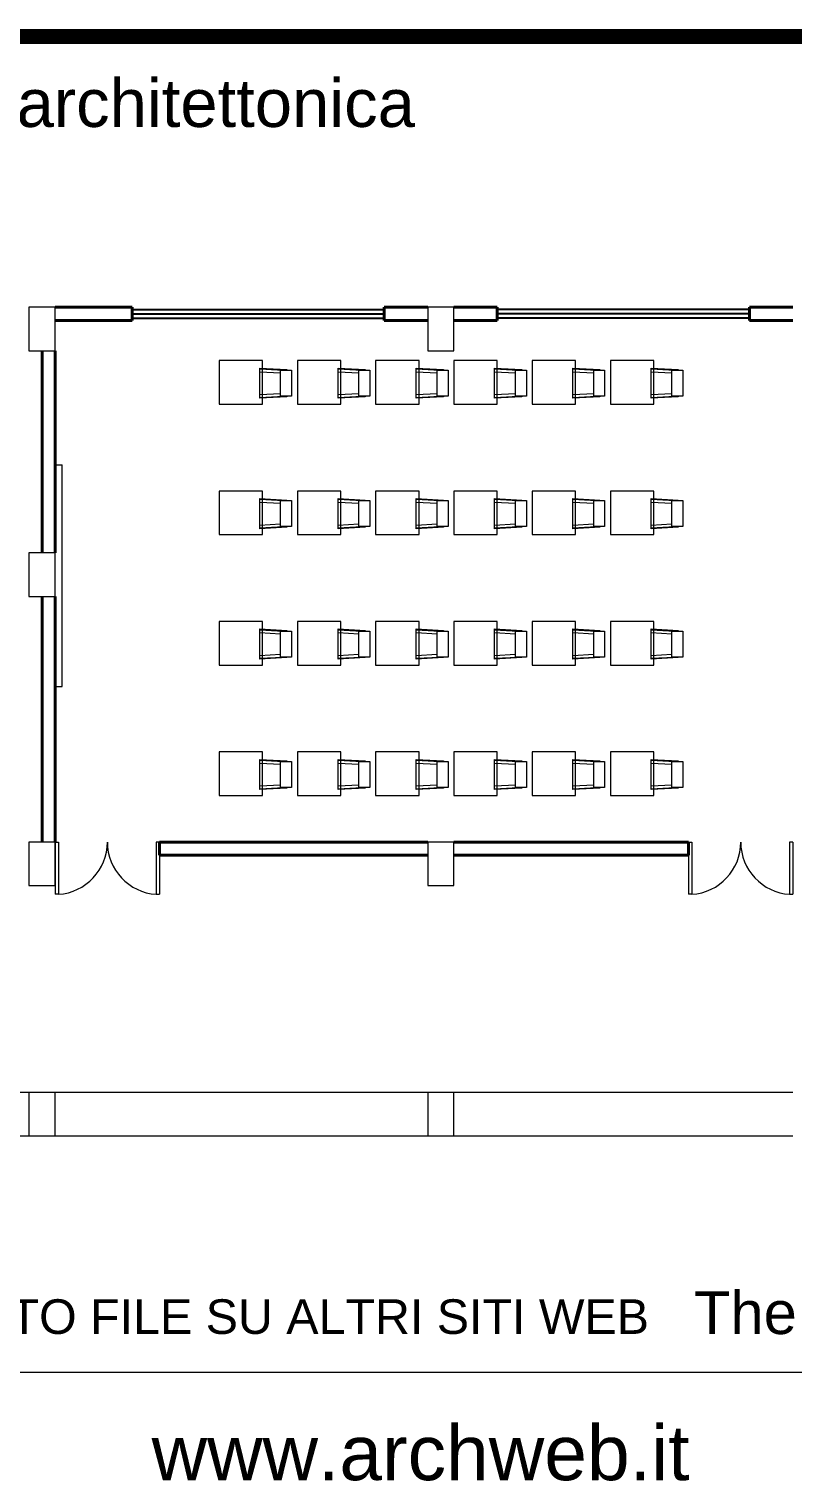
# Model space of a CAD drawing. Header units: millimetres. Extents: x 310.7 to 354.9, y 161.6 to 181.8.
# Drawn here: x 328.16 to 336.95, y 162.99 to 179.69 of the extents above; entities that cross this region are included whole.
import ezdxf

# ---------------------------------------------------------------- set-up
doc = ezdxf.new("R2010")
doc.units = ezdxf.units.MM
for name, color, linetype, lineweight in [('ARREDI attrezzature - furniture', 175, 'Continuous', 9), ('MURATURA sezioni - section wall', 7, 'Continuous', 40), ('PORTE finestre - doors windows', 252, 'Continuous', 5), ('PROIEZIONI - projections', 145, 'Continuous', 13), ('STRUTTURA - structure', 7, 'Continuous', 20), ('www.archweb.it - All rights reserved', 2, 'Continuous', 5)]:
    doc.layers.add(name, color=color, linetype=linetype, lineweight=lineweight)
doc.layers.add('VETRATE sezioni - windows sections', color=171, linetype='Continuous', true_color=0x4d79ff)
doc.styles.get("Standard").update_dxf_attribs({"font": 'arial.ttf'})

msp = doc.modelspace()

# ---------------------------------------------------------------- linework, layer by layer
at = {"layer": 'ARREDI attrezzature - furniture', "extrusion": (-4.5487e-13, -1, 0)}
for p, q in [((330.85, 175.874, -0.6), (330.35, 175.874, -0.6)), ((331.75, 175.874, -0.6), (331.25, 175.874, -0.6)), ((332.65, 175.874), (332.15, 175.874)), ((333.55, 175.874), (333.05, 175.874)), ((334.45, 175.874, 0.3), (333.95, 175.874, 0.3)), ((335.35, 175.874, 0.9), (334.85, 175.874, 0.9)), ((331.058, 175.765, -0.6), (331.184, 175.765, -0.6)), ((331.958, 175.765, -0.6), (332.084, 175.765, -0.6)), ((332.858, 175.765), (332.984, 175.765)), ((333.758, 175.765), (333.884, 175.765)), ((334.658, 175.765, 0.3), (334.784, 175.765, 0.3)), ((335.558, 175.765, 0.9), (335.684, 175.765, 0.9)), ((330.35, 175.374, -0.6), (330.85, 175.374, -0.6)), ((331.184, 175.465, -0.6), (331.058, 175.465, -0.6)), ((331.25, 175.374, -0.6), (331.75, 175.374, -0.6)), ((332.084, 175.465, -0.6), (331.958, 175.465, -0.6)), ((332.15, 175.374), (332.65, 175.374)), ((332.984, 175.465), (332.858, 175.465)), ((333.05, 175.374), (333.55, 175.374)), ((333.884, 175.465), (333.758, 175.465)), ((333.95, 175.374, 0.3), (334.45, 175.374, 0.3)), ((334.784, 175.465, 0.3), (334.658, 175.465, 0.3)), ((334.85, 175.374, 0.9), (335.35, 175.374, 0.9)), ((335.684, 175.465, 0.9), (335.558, 175.465, 0.9)), ((330.85, 174.374, -0.6), (330.35, 174.374, -0.6)), ((331.75, 174.374, -0.6), (331.25, 174.374, -0.6)), ((332.65, 174.374), (332.15, 174.374)), ((333.55, 174.374), (333.05, 174.374)), ((334.45, 174.374, 0.3), (333.95, 174.374, 0.3)), ((335.35, 174.374, 0.9), (334.85, 174.374, 0.9)), ((331.058, 174.265, -0.6), (331.184, 174.265, -0.6)), ((331.958, 174.265, -0.6), (332.084, 174.265, -0.6)), ((332.858, 174.265), (332.984, 174.265)), ((333.758, 174.265), (333.884, 174.265)), ((334.658, 174.265, 0.3), (334.784, 174.265, 0.3)), ((335.558, 174.265, 0.9), (335.684, 174.265, 0.9)), ((330.35, 173.874, -0.6), (330.85, 173.874, -0.6)), ((331.184, 173.965, -0.6), (331.058, 173.965, -0.6)), ((331.25, 173.874, -0.6), (331.75, 173.874, -0.6)), ((332.084, 173.965, -0.6), (331.958, 173.965, -0.6)), ((332.15, 173.874), (332.65, 173.874)), ((332.984, 173.965), (332.858, 173.965)), ((333.05, 173.874), (333.55, 173.874)), ((333.884, 173.965), (333.758, 173.965)), ((333.95, 173.874, 0.3), (334.45, 173.874, 0.3)), ((334.784, 173.965, 0.3), (334.658, 173.965, 0.3)), ((334.85, 173.874, 0.9), (335.35, 173.874, 0.9)), ((335.684, 173.965, 0.9), (335.558, 173.965, 0.9)), ((330.85, 172.874, -0.6), (330.35, 172.874, -0.6)), ((331.75, 172.874, -0.6), (331.25, 172.874, -0.6)), ((332.65, 172.874), (332.15, 172.874)), ((333.55, 172.874), (333.05, 172.874)), ((334.45, 172.874, 0.3), (333.95, 172.874, 0.3)), ((335.35, 172.874, 0.9), (334.85, 172.874, 0.9)), ((331.058, 172.765, -0.6), (331.184, 172.765, -0.6)), ((331.958, 172.765, -0.6), (332.084, 172.765, -0.6)), ((332.858, 172.765), (332.984, 172.765)), ((333.758, 172.765), (333.884, 172.765)), ((334.658, 172.765, 0.3), (334.784, 172.765, 0.3)), ((335.558, 172.765, 0.9), (335.684, 172.765, 0.9)), ((330.35, 172.374, -0.6), (330.85, 172.374, -0.6)), ((331.184, 172.465, -0.6), (331.058, 172.465, -0.6)), ((331.25, 172.374, -0.6), (331.75, 172.374, -0.6)), ((332.084, 172.465, -0.6), (331.958, 172.465, -0.6)), ((332.15, 172.374), (332.65, 172.374)), ((332.984, 172.465), (332.858, 172.465)), ((333.05, 172.374), (333.55, 172.374)), ((333.884, 172.465), (333.758, 172.465)), ((333.95, 172.374, 0.3), (334.45, 172.374, 0.3)), ((334.784, 172.465, 0.3), (334.658, 172.465, 0.3)), ((334.85, 172.374, 0.9), (335.35, 172.374, 0.9)), ((335.684, 172.465, 0.9), (335.558, 172.465, 0.9)), ((330.85, 171.374, -0.6), (330.35, 171.374, -0.6)), ((331.75, 171.374, -0.6), (331.25, 171.374, -0.6)), ((332.65, 171.374), (332.15, 171.374)), ((333.55, 171.374), (333.05, 171.374)), ((334.45, 171.374, 0.3), (333.95, 171.374, 0.3)), ((335.35, 171.374, 0.9), (334.85, 171.374, 0.9)), ((331.058, 171.265, -0.6), (331.184, 171.265, -0.6)), ((331.958, 171.265, -0.6), (332.084, 171.265, -0.6)), ((332.858, 171.265), (332.984, 171.265)), ((333.758, 171.265), (333.884, 171.265)), ((334.658, 171.265, 0.3), (334.784, 171.265, 0.3)), ((335.558, 171.265, 0.9), (335.684, 171.265, 0.9)), ((331.184, 170.965, -0.6), (331.058, 170.965, -0.6)), ((332.084, 170.965, -0.6), (331.958, 170.965, -0.6)), ((332.984, 170.965), (332.858, 170.965)), ((333.884, 170.965), (333.758, 170.965)), ((334.784, 170.965, 0.3), (334.658, 170.965, 0.3)), ((335.684, 170.965, 0.9), (335.558, 170.965, 0.9)), ((330.35, 170.874, -0.6), (330.85, 170.874, -0.6)), ((331.25, 170.874, -0.6), (331.75, 170.874, -0.6)), ((332.15, 170.874), (332.65, 170.874)), ((333.05, 170.874), (333.55, 170.874)), ((333.95, 170.874, 0.3), (334.45, 170.874, 0.3)), ((334.85, 170.874, 0.9), (335.35, 170.874, 0.9))]:
    msp.add_line(p, q, dxfattribs=at)
at = {"layer": 'ARREDI attrezzature - furniture', "extrusion": (-1, 4.5487e-13, 0)}
for p, q in [((330.35, 175.874, -0.6), (330.35, 175.374, -0.6)), ((330.85, 175.374, -0.6), (330.85, 175.874, -0.6)), ((331.25, 175.874, -0.6), (331.25, 175.374, -0.6)), ((331.75, 175.374, -0.6), (331.75, 175.874, -0.6)), ((332.15, 175.874), (332.15, 175.374)), ((332.65, 175.374), (332.65, 175.874)), ((333.05, 175.874), (333.05, 175.374)), ((333.55, 175.374), (333.55, 175.874)), ((333.95, 175.874, 0.3), (333.95, 175.374, 0.3)), ((334.45, 175.374, 0.3), (334.45, 175.874, 0.3)), ((334.85, 175.874, 0.9), (334.85, 175.374, 0.9)), ((335.35, 175.374, 0.9), (335.35, 175.874, 0.9)), ((330.818, 175.441, -0.6), (330.818, 175.789, -0.6)), ((330.818, 175.441, -0.6), (330.818, 175.789, -0.6)), ((331.058, 175.465, -0.6), (331.058, 175.765, -0.6)), ((331.13, 175.771, -0.6), (331.13, 175.765, -0.6)), ((331.184, 175.765, -0.6), (331.184, 175.465, -0.6)), ((331.718, 175.441, -0.6), (331.718, 175.789, -0.6)), ((331.718, 175.441, -0.6), (331.718, 175.789, -0.6)), ((331.958, 175.465, -0.6), (331.958, 175.765, -0.6)), ((332.03, 175.771, -0.6), (332.03, 175.765, -0.6)), ((332.084, 175.765, -0.6), (332.084, 175.465, -0.6)), ((332.618, 175.441), (332.618, 175.789)), ((332.618, 175.441), (332.618, 175.789)), ((332.858, 175.465), (332.858, 175.765)), ((332.93, 175.771), (332.93, 175.765)), ((332.984, 175.765), (332.984, 175.465)), ((333.518, 175.441), (333.518, 175.789)), ((333.518, 175.441), (333.518, 175.789)), ((333.758, 175.465), (333.758, 175.765)), ((333.83, 175.771), (333.83, 175.765)), ((333.884, 175.765), (333.884, 175.465)), ((334.418, 175.441, 0.3), (334.418, 175.789, 0.3)), ((334.418, 175.441, 0.3), (334.418, 175.789, 0.3)), ((334.658, 175.465, 0.3), (334.658, 175.765, 0.3)), ((334.73, 175.771, 0.3), (334.73, 175.765, 0.3)), ((334.784, 175.765, 0.3), (334.784, 175.465, 0.3)), ((335.318, 175.441, 0.9), (335.318, 175.789, 0.9)), ((335.318, 175.441, 0.9), (335.318, 175.789, 0.9)), ((335.558, 175.465, 0.9), (335.558, 175.765, 0.9)), ((335.63, 175.771, 0.9), (335.63, 175.765, 0.9)), ((335.684, 175.765, 0.9), (335.684, 175.465, 0.9)), ((331.13, 175.465, -0.6), (331.13, 175.459, -0.6)), ((332.03, 175.465, -0.6), (332.03, 175.459, -0.6)), ((332.93, 175.465), (332.93, 175.459)), ((333.83, 175.465), (333.83, 175.459)), ((334.73, 175.465, 0.3), (334.73, 175.459, 0.3)), ((335.63, 175.465, 0.9), (335.63, 175.459, 0.9)), ((330.35, 174.374, -0.6), (330.35, 173.874, -0.6)), ((330.85, 173.874, -0.6), (330.85, 174.374, -0.6)), ((331.25, 174.374, -0.6), (331.25, 173.874, -0.6)), ((331.75, 173.874, -0.6), (331.75, 174.374, -0.6)), ((332.15, 174.374), (332.15, 173.874)), ((332.65, 173.874), (332.65, 174.374)), ((333.05, 174.374), (333.05, 173.874)), ((333.55, 173.874), (333.55, 174.374)), ((333.95, 174.374, 0.3), (333.95, 173.874, 0.3)), ((334.45, 173.874, 0.3), (334.45, 174.374, 0.3)), ((334.85, 174.374, 0.9), (334.85, 173.874, 0.9)), ((335.35, 173.874, 0.9), (335.35, 174.374, 0.9)), ((330.818, 173.941, -0.6), (330.818, 174.289, -0.6)), ((330.818, 173.941, -0.6), (330.818, 174.289, -0.6)), ((331.058, 173.965, -0.6), (331.058, 174.265, -0.6)), ((331.13, 174.271, -0.6), (331.13, 174.265, -0.6)), ((331.184, 174.265, -0.6), (331.184, 173.965, -0.6)), ((331.718, 173.941, -0.6), (331.718, 174.289, -0.6)), ((331.718, 173.941, -0.6), (331.718, 174.289, -0.6)), ((331.958, 173.965, -0.6), (331.958, 174.265, -0.6)), ((332.03, 174.271, -0.6), (332.03, 174.265, -0.6)), ((332.084, 174.265, -0.6), (332.084, 173.965, -0.6)), ((332.618, 173.941), (332.618, 174.289)), ((332.618, 173.941), (332.618, 174.289)), ((332.858, 173.965), (332.858, 174.265)), ((332.93, 174.271), (332.93, 174.265)), ((332.984, 174.265), (332.984, 173.965)), ((333.518, 173.941), (333.518, 174.289)), ((333.518, 173.941), (333.518, 174.289)), ((333.758, 173.965), (333.758, 174.265)), ((333.83, 174.271), (333.83, 174.265)), ((333.884, 174.265), (333.884, 173.965)), ((334.418, 173.941, 0.3), (334.418, 174.289, 0.3)), ((334.418, 173.941, 0.3), (334.418, 174.289, 0.3)), ((334.658, 173.965, 0.3), (334.658, 174.265, 0.3)), ((334.73, 174.271, 0.3), (334.73, 174.265, 0.3)), ((334.784, 174.265, 0.3), (334.784, 173.965, 0.3)), ((335.318, 173.941, 0.9), (335.318, 174.289, 0.9)), ((335.318, 173.941, 0.9), (335.318, 174.289, 0.9)), ((335.558, 173.965, 0.9), (335.558, 174.265, 0.9)), ((335.63, 174.271, 0.9), (335.63, 174.265, 0.9)), ((335.684, 174.265, 0.9), (335.684, 173.965, 0.9)), ((331.13, 173.965, -0.6), (331.13, 173.959, -0.6)), ((332.03, 173.965, -0.6), (332.03, 173.959, -0.6)), ((332.93, 173.965), (332.93, 173.959)), ((333.83, 173.965), (333.83, 173.959)), ((334.73, 173.965, 0.3), (334.73, 173.959, 0.3)), ((335.63, 173.965, 0.9), (335.63, 173.959, 0.9)), ((330.35, 172.874, -0.6), (330.35, 172.374, -0.6)), ((330.85, 172.374, -0.6), (330.85, 172.874, -0.6)), ((331.25, 172.874, -0.6), (331.25, 172.374, -0.6)), ((331.75, 172.374, -0.6), (331.75, 172.874, -0.6)), ((332.15, 172.874), (332.15, 172.374)), ((332.65, 172.374), (332.65, 172.874)), ((333.05, 172.874), (333.05, 172.374)), ((333.55, 172.374), (333.55, 172.874)), ((333.95, 172.874, 0.3), (333.95, 172.374, 0.3)), ((334.45, 172.374, 0.3), (334.45, 172.874, 0.3)), ((334.85, 172.874, 0.9), (334.85, 172.374, 0.9)), ((335.35, 172.374, 0.9), (335.35, 172.874, 0.9)), ((330.818, 172.441, -0.6), (330.818, 172.789, -0.6)), ((330.818, 172.441, -0.6), (330.818, 172.789, -0.6)), ((331.058, 172.465, -0.6), (331.058, 172.765, -0.6)), ((331.13, 172.771, -0.6), (331.13, 172.765, -0.6)), ((331.184, 172.765, -0.6), (331.184, 172.465, -0.6)), ((331.718, 172.441, -0.6), (331.718, 172.789, -0.6)), ((331.718, 172.441, -0.6), (331.718, 172.789, -0.6)), ((331.958, 172.465, -0.6), (331.958, 172.765, -0.6)), ((332.03, 172.771, -0.6), (332.03, 172.765, -0.6)), ((332.084, 172.765, -0.6), (332.084, 172.465, -0.6)), ((332.618, 172.441), (332.618, 172.789)), ((332.618, 172.441), (332.618, 172.789)), ((332.858, 172.465), (332.858, 172.765)), ((332.93, 172.771), (332.93, 172.765)), ((332.984, 172.765), (332.984, 172.465)), ((333.518, 172.441), (333.518, 172.789)), ((333.518, 172.441), (333.518, 172.789)), ((333.758, 172.465), (333.758, 172.765)), ((333.83, 172.771), (333.83, 172.765)), ((333.884, 172.765), (333.884, 172.465)), ((334.418, 172.441, 0.3), (334.418, 172.789, 0.3)), ((334.418, 172.441, 0.3), (334.418, 172.789, 0.3)), ((334.658, 172.465, 0.3), (334.658, 172.765, 0.3)), ((334.73, 172.771, 0.3), (334.73, 172.765, 0.3)), ((334.784, 172.765, 0.3), (334.784, 172.465, 0.3)), ((335.318, 172.441, 0.9), (335.318, 172.789, 0.9)), ((335.318, 172.441, 0.9), (335.318, 172.789, 0.9)), ((335.558, 172.465, 0.9), (335.558, 172.765, 0.9)), ((335.63, 172.771, 0.9), (335.63, 172.765, 0.9)), ((335.684, 172.765, 0.9), (335.684, 172.465, 0.9)), ((331.13, 172.465, -0.6), (331.13, 172.459, -0.6)), ((332.03, 172.465, -0.6), (332.03, 172.459, -0.6)), ((332.93, 172.465), (332.93, 172.459)), ((333.83, 172.465), (333.83, 172.459)), ((334.73, 172.465, 0.3), (334.73, 172.459, 0.3)), ((335.63, 172.465, 0.9), (335.63, 172.459, 0.9)), ((330.35, 171.374, -0.6), (330.35, 170.874, -0.6)), ((330.85, 170.874, -0.6), (330.85, 171.374, -0.6)), ((331.25, 171.374, -0.6), (331.25, 170.874, -0.6)), ((331.75, 170.874, -0.6), (331.75, 171.374, -0.6)), ((332.15, 171.374), (332.15, 170.874)), ((332.65, 170.874), (332.65, 171.374)), ((333.05, 171.374), (333.05, 170.874)), ((333.55, 170.874), (333.55, 171.374)), ((333.95, 171.374, 0.3), (333.95, 170.874, 0.3)), ((334.45, 170.874, 0.3), (334.45, 171.374, 0.3)), ((334.85, 171.374, 0.9), (334.85, 170.874, 0.9)), ((335.35, 170.874, 0.9), (335.35, 171.374, 0.9)), ((330.818, 170.941, -0.6), (330.818, 171.289, -0.6)), ((330.818, 170.941, -0.6), (330.818, 171.289, -0.6)), ((331.058, 170.965, -0.6), (331.058, 171.265, -0.6)), ((331.13, 171.271, -0.6), (331.13, 171.265, -0.6)), ((331.184, 171.265, -0.6), (331.184, 170.965, -0.6)), ((331.718, 170.941, -0.6), (331.718, 171.289, -0.6)), ((331.718, 170.941, -0.6), (331.718, 171.289, -0.6)), ((331.958, 170.965, -0.6), (331.958, 171.265, -0.6)), ((332.03, 171.271, -0.6), (332.03, 171.265, -0.6)), ((332.084, 171.265, -0.6), (332.084, 170.965, -0.6)), ((332.618, 170.941), (332.618, 171.289)), ((332.618, 170.941), (332.618, 171.289)), ((332.858, 170.965), (332.858, 171.265)), ((332.93, 171.271), (332.93, 171.265)), ((332.984, 171.265), (332.984, 170.965)), ((333.518, 170.941), (333.518, 171.289)), ((333.518, 170.941), (333.518, 171.289)), ((333.758, 170.965), (333.758, 171.265)), ((333.83, 171.271), (333.83, 171.265)), ((333.884, 171.265), (333.884, 170.965)), ((334.418, 170.941, 0.3), (334.418, 171.289, 0.3)), ((334.418, 170.941, 0.3), (334.418, 171.289, 0.3)), ((334.658, 170.965, 0.3), (334.658, 171.265, 0.3)), ((334.73, 171.271, 0.3), (334.73, 171.265, 0.3)), ((334.784, 171.265, 0.3), (334.784, 170.965, 0.3)), ((335.318, 170.941, 0.9), (335.318, 171.289, 0.9)), ((335.318, 170.941, 0.9), (335.318, 171.289, 0.9)), ((335.558, 170.965, 0.9), (335.558, 171.265, 0.9)), ((335.63, 171.271, 0.9), (335.63, 171.265, 0.9)), ((335.684, 171.265, 0.9), (335.684, 170.965, 0.9)), ((331.13, 170.965, -0.6), (331.13, 170.959, -0.6)), ((332.03, 170.965, -0.6), (332.03, 170.959, -0.6)), ((332.93, 170.965), (332.93, 170.959)), ((333.83, 170.965), (333.83, 170.959)), ((334.73, 170.965, 0.3), (334.73, 170.959, 0.3)), ((335.63, 170.965, 0.9), (335.63, 170.959, 0.9))]:
    msp.add_line(p, q, dxfattribs=at)
at = {"layer": 'ARREDI attrezzature - furniture'}
for p, q in [((330.818, 175.789, -0.6), (331.13, 175.771, -0.6)), ((330.818, 175.747, -0.6), (331.058, 175.734, -0.6)), ((331.718, 175.789, -0.6), (332.03, 175.771, -0.6)), ((331.718, 175.747, -0.6), (331.958, 175.734, -0.6)), ((332.618, 175.789), (332.93, 175.771)), ((332.618, 175.747), (332.858, 175.734)), ((333.518, 175.789), (333.83, 175.771)), ((333.518, 175.747), (333.758, 175.734)), ((334.418, 175.789, 0.3), (334.73, 175.771, 0.3)), ((334.418, 175.747, 0.3), (334.658, 175.734, 0.3)), ((335.318, 175.789, 0.9), (335.63, 175.771, 0.9)), ((335.318, 175.747, 0.9), (335.558, 175.734, 0.9)), ((330.818, 175.483, -0.6), (331.058, 175.497, -0.6)), ((331.718, 175.483, -0.6), (331.958, 175.497, -0.6)), ((332.618, 175.483), (332.858, 175.497)), ((333.518, 175.483), (333.758, 175.497)), ((334.418, 175.483, 0.3), (334.658, 175.497, 0.3)), ((335.318, 175.483, 0.9), (335.558, 175.497, 0.9)), ((330.818, 174.289, -0.6), (331.13, 174.271, -0.6)), ((330.818, 174.247, -0.6), (331.058, 174.234, -0.6)), ((331.718, 174.289, -0.6), (332.03, 174.271, -0.6)), ((331.718, 174.247, -0.6), (331.958, 174.234, -0.6)), ((332.618, 174.289), (332.93, 174.271)), ((332.618, 174.247), (332.858, 174.234)), ((333.518, 174.289), (333.83, 174.271)), ((333.518, 174.247), (333.758, 174.234)), ((334.418, 174.289, 0.3), (334.73, 174.271, 0.3)), ((334.418, 174.247, 0.3), (334.658, 174.234, 0.3)), ((335.318, 174.289, 0.9), (335.63, 174.271, 0.9)), ((335.318, 174.247, 0.9), (335.558, 174.234, 0.9)), ((330.818, 173.983, -0.6), (331.058, 173.997, -0.6)), ((331.718, 173.983, -0.6), (331.958, 173.997, -0.6)), ((332.618, 173.983), (332.858, 173.997)), ((333.518, 173.983), (333.758, 173.997)), ((334.418, 173.983, 0.3), (334.658, 173.997, 0.3)), ((335.318, 173.983, 0.9), (335.558, 173.997, 0.9)), ((330.818, 172.789, -0.6), (331.13, 172.771, -0.6)), ((330.818, 172.747, -0.6), (331.058, 172.734, -0.6)), ((331.718, 172.789, -0.6), (332.03, 172.771, -0.6)), ((331.718, 172.747, -0.6), (331.958, 172.734, -0.6)), ((332.618, 172.789), (332.93, 172.771)), ((332.618, 172.747), (332.858, 172.734)), ((333.518, 172.789), (333.83, 172.771)), ((333.518, 172.747), (333.758, 172.734)), ((334.418, 172.789, 0.3), (334.73, 172.771, 0.3)), ((334.418, 172.747, 0.3), (334.658, 172.734, 0.3)), ((335.318, 172.789, 0.9), (335.63, 172.771, 0.9)), ((335.318, 172.747, 0.9), (335.558, 172.734, 0.9)), ((330.818, 172.483, -0.6), (331.058, 172.497, -0.6)), ((331.718, 172.483, -0.6), (331.958, 172.497, -0.6)), ((332.618, 172.483), (332.858, 172.497)), ((333.518, 172.483), (333.758, 172.497)), ((334.418, 172.483, 0.3), (334.658, 172.497, 0.3)), ((335.318, 172.483, 0.9), (335.558, 172.497, 0.9)), ((330.818, 171.289, -0.6), (331.13, 171.271, -0.6)), ((330.818, 171.247, -0.6), (331.058, 171.234, -0.6)), ((331.718, 171.289, -0.6), (332.03, 171.271, -0.6)), ((331.718, 171.247, -0.6), (331.958, 171.234, -0.6)), ((332.618, 171.289), (332.93, 171.271)), ((332.618, 171.247), (332.858, 171.234)), ((333.518, 171.289), (333.83, 171.271)), ((333.518, 171.247), (333.758, 171.234)), ((334.418, 171.289, 0.3), (334.73, 171.271, 0.3)), ((334.418, 171.247, 0.3), (334.658, 171.234, 0.3)), ((335.318, 171.289, 0.9), (335.63, 171.271, 0.9)), ((335.318, 171.247, 0.9), (335.558, 171.234, 0.9)), ((330.818, 170.983, -0.6), (331.058, 170.997, -0.6)), ((331.718, 170.983, -0.6), (331.958, 170.997, -0.6)), ((332.618, 170.983), (332.858, 170.997)), ((333.518, 170.983), (333.758, 170.997)), ((334.418, 170.983, 0.3), (334.658, 170.997, 0.3)), ((335.318, 170.983, 0.9), (335.558, 170.997, 0.9))]:
    msp.add_line(p, q, dxfattribs=at)
at = {"layer": 'ARREDI attrezzature - furniture', "extrusion": (0.055104, 0.998481, 0)}
for p, q in [((330.818, 175.78, -0.6), (331.088, 175.765, -0.6)), ((331.718, 175.78, -0.6), (331.988, 175.765, -0.6)), ((332.618, 175.78), (332.888, 175.765)), ((333.518, 175.78), (333.788, 175.765)), ((334.418, 175.78, 0.3), (334.688, 175.765, 0.3)), ((335.318, 175.78, 0.9), (335.588, 175.765, 0.9)), ((330.818, 174.28, -0.6), (331.088, 174.265, -0.6)), ((331.718, 174.28, -0.6), (331.988, 174.265, -0.6)), ((332.618, 174.28), (332.888, 174.265)), ((333.518, 174.28), (333.788, 174.265)), ((334.418, 174.28, 0.3), (334.688, 174.265, 0.3)), ((335.318, 174.28, 0.9), (335.588, 174.265, 0.9)), ((330.818, 172.78, -0.6), (331.088, 172.765, -0.6)), ((331.718, 172.78, -0.6), (331.988, 172.765, -0.6)), ((332.618, 172.78), (332.888, 172.765)), ((333.518, 172.78), (333.788, 172.765)), ((334.418, 172.78, 0.3), (334.688, 172.765, 0.3)), ((335.318, 172.78, 0.9), (335.588, 172.765, 0.9)), ((330.818, 171.28, -0.6), (331.088, 171.265, -0.6)), ((331.718, 171.28, -0.6), (331.988, 171.265, -0.6)), ((332.618, 171.28), (332.888, 171.265)), ((333.518, 171.28), (333.788, 171.265)), ((334.418, 171.28, 0.3), (334.688, 171.265, 0.3)), ((335.318, 171.28, 0.9), (335.588, 171.265, 0.9))]:
    msp.add_line(p, q, dxfattribs=at)
at = {"layer": 'ARREDI attrezzature - furniture', "extrusion": (-0.055106, 0.99848, 0)}
for p, q in [((330.818, 175.451, -0.6), (331.088, 175.465, -0.6)), ((331.718, 175.451, -0.6), (331.988, 175.465, -0.6)), ((332.618, 175.451), (332.888, 175.465)), ((333.518, 175.451), (333.788, 175.465)), ((334.418, 175.451, 0.3), (334.688, 175.465, 0.3)), ((335.318, 175.451, 0.9), (335.588, 175.465, 0.9)), ((330.818, 173.951, -0.6), (331.088, 173.965, -0.6)), ((331.718, 173.951, -0.6), (331.988, 173.965, -0.6)), ((332.618, 173.951), (332.888, 173.965)), ((333.518, 173.951), (333.788, 173.965)), ((334.418, 173.951, 0.3), (334.688, 173.965, 0.3)), ((335.318, 173.951, 0.9), (335.588, 173.965, 0.9)), ((330.818, 172.451, -0.6), (331.088, 172.465, -0.6)), ((331.718, 172.451, -0.6), (331.988, 172.465, -0.6)), ((332.618, 172.451), (332.888, 172.465)), ((333.518, 172.451), (333.788, 172.465)), ((334.418, 172.451, 0.3), (334.688, 172.465, 0.3)), ((335.318, 172.451, 0.9), (335.588, 172.465, 0.9)), ((330.818, 170.951, -0.6), (331.088, 170.965, -0.6)), ((331.718, 170.951, -0.6), (331.988, 170.965, -0.6)), ((332.618, 170.951), (332.888, 170.965)), ((333.518, 170.951), (333.788, 170.965)), ((334.418, 170.951, 0.3), (334.688, 170.965, 0.3)), ((335.318, 170.951, 0.9), (335.588, 170.965, 0.9))]:
    msp.add_line(p, q, dxfattribs=at)
at = {"layer": 'ARREDI attrezzature - furniture', "extrusion": (-0.057597, 0.99834, 0)}
for p, q in [((331.13, 175.459, -0.6), (330.818, 175.441, -0.6)), ((332.03, 175.459, -0.6), (331.718, 175.441, -0.6)), ((332.93, 175.459), (332.618, 175.441)), ((333.83, 175.459), (333.518, 175.441)), ((334.73, 175.459, 0.3), (334.418, 175.441, 0.3)), ((335.63, 175.459, 0.9), (335.318, 175.441, 0.9)), ((331.13, 173.959, -0.6), (330.818, 173.941, -0.6)), ((332.03, 173.959, -0.6), (331.718, 173.941, -0.6)), ((332.93, 173.959), (332.618, 173.941)), ((333.83, 173.959), (333.518, 173.941)), ((334.73, 173.959, 0.3), (334.418, 173.941, 0.3)), ((335.63, 173.959, 0.9), (335.318, 173.941, 0.9)), ((331.13, 172.459, -0.6), (330.818, 172.441, -0.6)), ((332.03, 172.459, -0.6), (331.718, 172.441, -0.6)), ((332.93, 172.459), (332.618, 172.441)), ((333.83, 172.459), (333.518, 172.441)), ((334.73, 172.459, 0.3), (334.418, 172.441, 0.3)), ((335.63, 172.459, 0.9), (335.318, 172.441, 0.9)), ((331.13, 170.959, -0.6), (330.818, 170.941, -0.6)), ((332.03, 170.959, -0.6), (331.718, 170.941, -0.6)), ((332.93, 170.959), (332.618, 170.941)), ((333.83, 170.959), (333.518, 170.941)), ((334.73, 170.959, 0.3), (334.418, 170.941, 0.3)), ((335.63, 170.959, 0.9), (335.318, 170.941, 0.9))]:
    msp.add_line(p, q, dxfattribs=at)
at = {"layer": 'ARREDI attrezzature - furniture', "color": 2}
for p, q in [((328.464, 174.677, 1.06), (328.544, 174.677, 1.06)), ((328.544, 172.125, 1.06), (328.544, 174.677, 1.06)), ((328.464, 172.125, 1.06), (328.544, 172.125, 1.06))]:
    msp.add_line(p, q, dxfattribs=at)
at = {"layer": 'MURATURA sezioni - section wall'}
for p, q in [((329.35, 176.487, 0.68), (328.464, 176.487, 1.06)), ((329.35, 176.337, 0.68), (329.35, 176.487, 0.68)), ((332.75, 176.487, 0.68), (332.25, 176.487, 0.724)), ((332.25, 176.337, 0.68), (332.25, 176.487, 0.68)), ((333.55, 176.487, 0.68), (333.05, 176.487, 0.68)), ((333.55, 176.337, 0.68), (333.55, 176.487, 0.68)), ((336.95, 176.487, 0.68), (336.45, 176.487, 0.68)), ((336.45, 176.337, 0.68), (336.45, 176.487, 0.68)), ((329.35, 176.337, 0.68), (328.464, 176.337, 1.06)), ((332.75, 176.337, 0.68), (332.25, 176.337, 0.724)), ((333.55, 176.337, 0.68), (333.05, 176.337, 0.68)), ((336.95, 176.337, 0.68), (336.45, 176.337, 0.68)), ((328.314, 173.662, 0.668), (328.314, 175.987, 1.029)), ((328.464, 173.662, 0.3), (328.464, 175.987, 1.06)), ((328.314, 173.162, 0.3), (328.314, 170.337, 0.68)), ((328.464, 173.162, 0.3), (328.464, 170.337, 0.68)), ((329.666, 170.337, 0.68), (329.666, 170.187, 0.678)), ((329.666, 170.337, 0.68), (332.75, 170.337, 0.3)), ((333.05, 170.337, 0.3), (335.75, 170.337, 0.68)), ((335.749, 170.337, 0.68), (335.749, 170.187, 0.68))]:
    msp.add_line(p, q, dxfattribs=at)
at = {"layer": 'MURATURA sezioni - section wall', "elevation": 0.68}
for points in [[(332.75, 170.187), (329.666, 170.187)], [(335.749, 170.187), (333.05, 170.187)]]:
    msp.add_lwpolyline(points, dxfattribs=at)
at = {"layer": 'PORTE finestre - doors windows', "color": 2}
for p, q in [((328.464, 170.337, 0.68), (328.464, 169.737, 0.68)), ((328.464, 170.337, 0.68), (328.502, 170.337, 0.68)), ((328.502, 170.337, 0.68), (328.502, 169.737, 0.68)), ((329.628, 170.337, 0.68), (329.628, 169.737, 0.68)), ((329.666, 170.337, 0.68), (329.628, 170.337, 0.68)), ((329.666, 170.337, 0.68), (329.666, 169.737, 0.68)), ((335.749, 170.337, 0.68), (335.749, 169.737, 0.68)), ((335.749, 170.337, 0.68), (335.786, 170.337, 0.68)), ((335.786, 170.337, 0.68), (335.786, 169.737, 0.68)), ((336.912, 170.337, 0.68), (336.912, 169.737, 0.68)), ((336.95, 170.337, 0.68), (336.912, 170.337, 0.68)), ((336.95, 170.337, 0.68), (336.95, 169.737, 0.68)), ((328.502, 169.737, 0.68), (328.464, 169.737, 0.68)), ((329.628, 169.737, 0.68), (329.666, 169.737, 0.68)), ((335.786, 169.737, 0.68), (335.749, 169.737, 0.68)), ((336.912, 169.737, 0.68), (336.95, 169.737, 0.68))]:
    msp.add_line(p, q, dxfattribs=at)
at = {"layer": 'PORTE finestre - doors windows'}
for centre, start, end in [((328.464, 170.337, 0.68), 273.5833, 360), ((329.666, 170.337, 0.68), 180, 266.4167), ((335.749, 170.337, 0.68), 273.5833, 360), ((336.95, 170.337, 0.68), 180, 266.4167)]:
    msp.add_arc(centre, 0.601, start, end, dxfattribs=at)
at = {"layer": 'PROIEZIONI - projections'}
for p, q in [((328.164, 167.459, 0.3), (324.264, 167.459, 0.3)), ((332.75, 167.459, 0.3), (328.464, 167.459, 0.3)), ((336.95, 167.459, 0.3), (333.05, 167.459, 0.3)), ((324.264, 166.959, 0.3), (328.164, 166.959, 0.3)), ((328.464, 166.959, 0.3), (332.75, 166.959, 0.3)), ((333.05, 166.959, 0.3), (336.95, 166.959, 0.3))]:
    msp.add_line(p, q, dxfattribs=at)
at = {"layer": 'STRUTTURA - structure', "elevation": 1.06}
msp.add_lwpolyline([(328.464, 175.987), (328.464, 176.487), (328.164, 176.487), (328.164, 175.987), (328.464, 175.987)], dxfattribs=at)
at = {"layer": 'STRUTTURA - structure'}
for points, elevation in [([(333.05, 176.487), (332.75, 176.487), (332.75, 175.987), (333.05, 175.987)], 0.68), ([(328.464, 173.662), (328.164, 173.662), (328.164, 173.162), (328.464, 173.162)], 0.3), ([(328.464, 170.337), (328.164, 170.337), (328.164, 169.837), (328.464, 169.837)], 0.68), ([(328.464, 170.337), (328.164, 170.337), (328.164, 169.837), (328.464, 169.837)], 0.68), ([(333.05, 170.337), (332.75, 170.337), (332.75, 169.837), (333.05, 169.837)], 0.3), ([(328.464, 167.459), (328.164, 167.459), (328.164, 166.959), (328.464, 166.959)], 0.68), ([(328.464, 167.459), (328.164, 167.459), (328.164, 166.959), (328.464, 166.959)], 0.68), ([(333.05, 167.459), (332.75, 167.459), (332.75, 166.959), (333.05, 166.959)], 0.3)]:
    msp.add_lwpolyline(points, close=True, dxfattribs=dict(at, elevation=elevation))
at = {"layer": 'VETRATE sezioni - windows sections'}
for p, q in [((329.35, 176.462, 0.68), (332.25, 176.462, 0.68)), ((329.35, 176.412, 0.68), (332.25, 176.412, 0.68)), ((329.35, 176.412, 0.68), (332.25, 176.412, 0.68)), ((329.35, 176.362, 0.68), (332.25, 176.362, 0.68)), ((336.45, 176.462, 0.68), (333.55, 176.462, 0.68)), ((336.45, 176.412, 0.68), (333.55, 176.412, 0.68)), ((336.45, 176.412, 0.68), (333.55, 176.412, 0.68)), ((336.45, 176.362, 0.68), (333.55, 176.362, 0.68))]:
    msp.add_line(p, q, dxfattribs=at)
at = {"layer": 'www.archweb.it - All rights reserved', "color": 253}
msp.add_line((310.841, 164.243, 0.3), (354.844, 164.243, 0.3), dxfattribs=at)
at = {"layer": 'www.archweb.it - All rights reserved', "color": 7, "ltscale": 0.02, "true_color": 0xffffff, "const_width": 0.172, "elevation": 0.3}
msp.add_lwpolyline([(310.798, 179.601), (354.766, 179.601)], dxfattribs=at)

# ---------------------------------------------------------------- texts
at = {"layer": 'www.archweb.it - All rights reserved', "color": 253}
msp.add_text('Contenitore di strumenti CAD per la progettazione architettonica', height=0.55132, dxfattribs=at).set_placement((310.771, 178.561, 0.3))
at = {"layer": 'www.archweb.it - All rights reserved', "color": 1}
msp.add_text('The contents of this file cannot be published on other websites', height=0.49199, dxfattribs=at).set_placement((335.811, 164.681, 0.3))
at = {"layer": 'www.archweb.it - All rights reserved', "color": 7}
msp.add_text("E' SEVERAMENTE VIETATO PUBBLICARE I CONTENUTI DI QUESTO FILE SU ALTRI SITI WEB", height=0.39813, dxfattribs=at).set_placement((310.746, 164.682, 0.3))
at = {"layer": 'www.archweb.it - All rights reserved'}
msp.add_text('www.archweb.it', height=0.63244, dxfattribs=at).set_placement((329.574, 163, 0.3))

doc.saveas('drawing.dxf')
